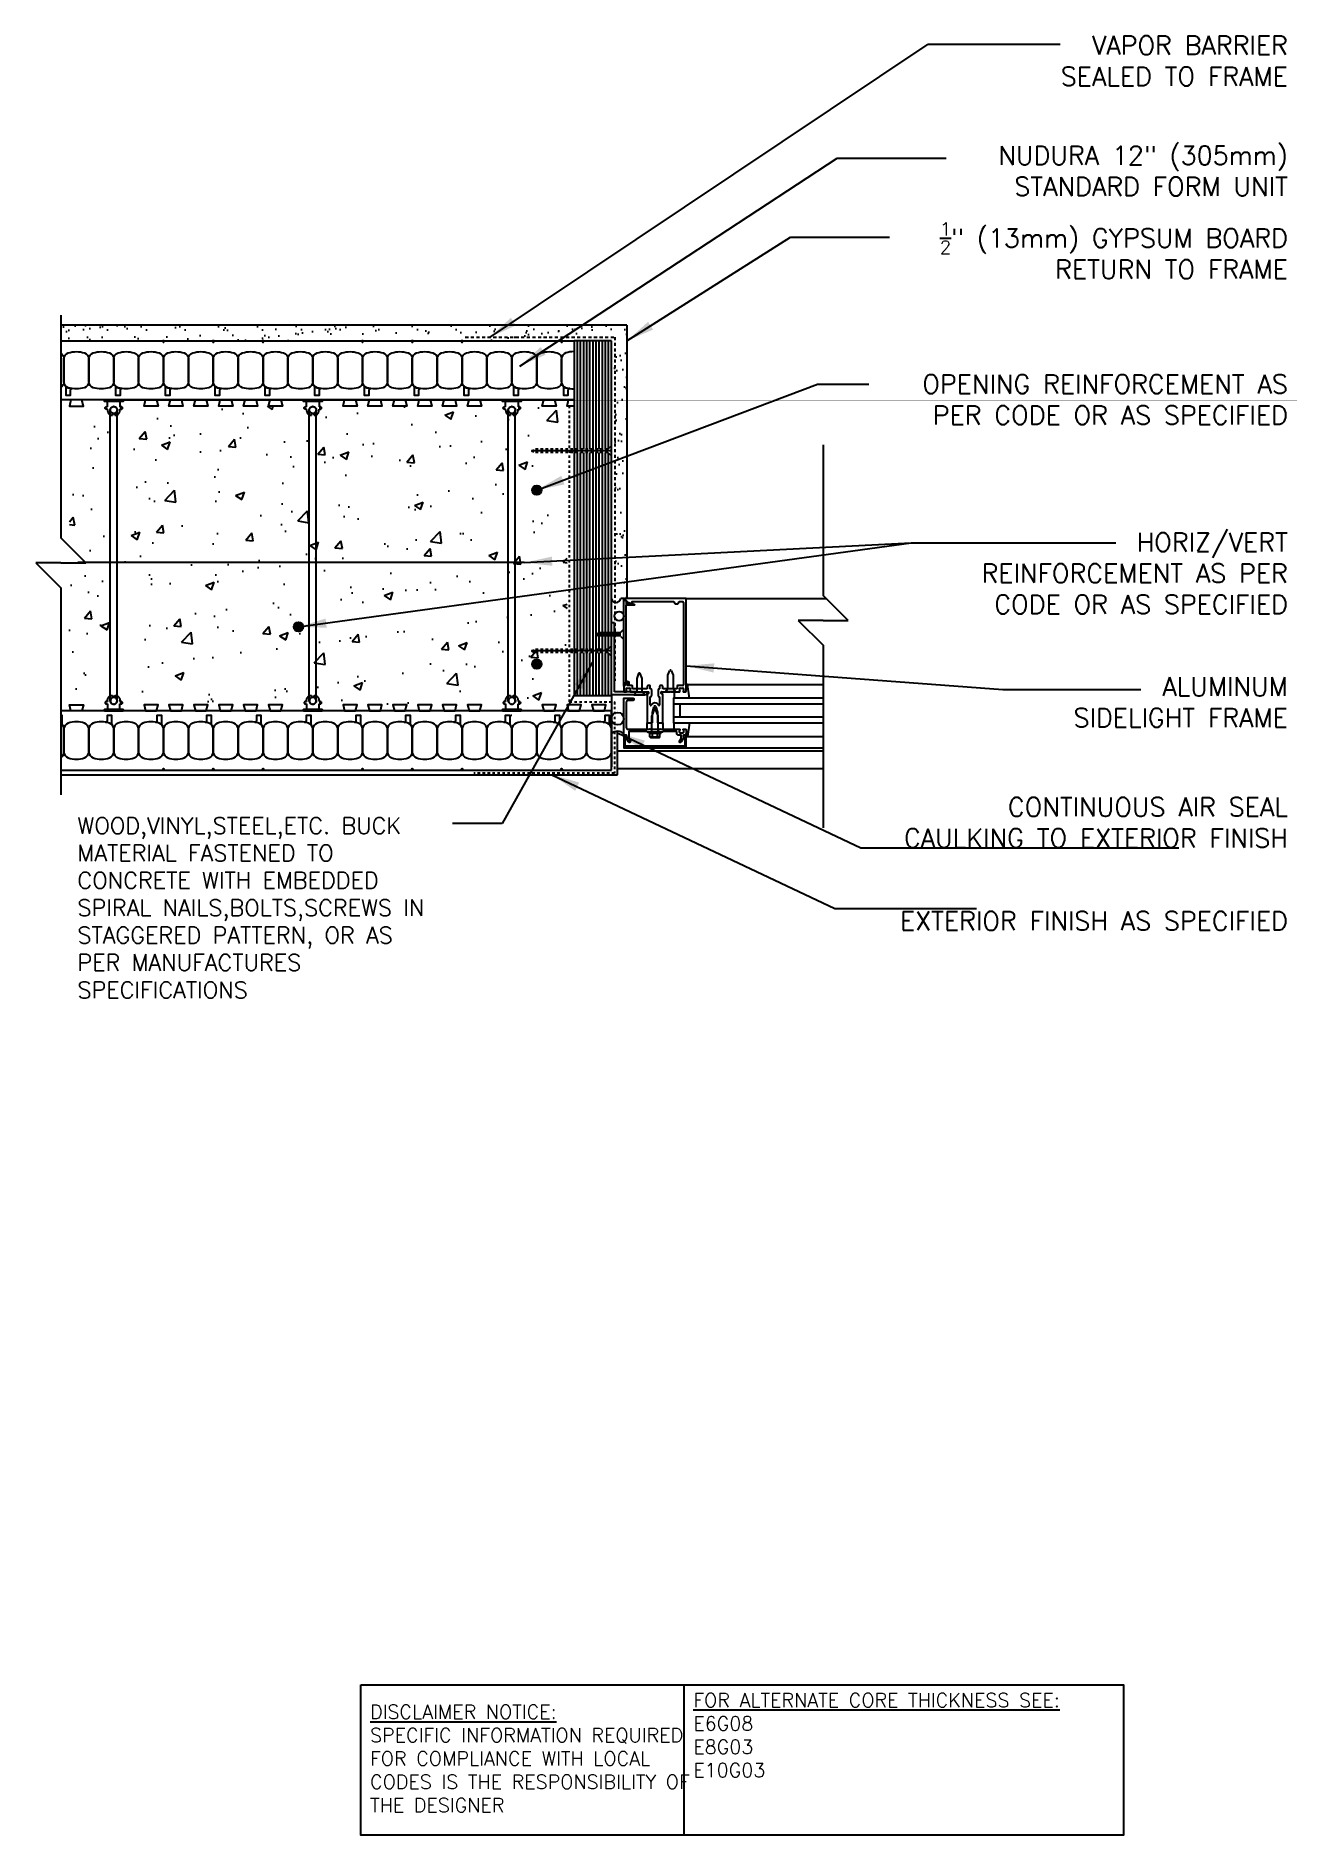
# Model space of a CAD drawing. Header units: inches. Extents: x 82.1 to 132.4, y 133.7 to 206.
import ezdxf

# ---------------------------------------------------------------- set-up
doc = ezdxf.new("R2010")
doc.units = ezdxf.units.IN
doc.header["$LTSCALE"] = 0.5
doc.header["$MEASUREMENT"] = 0
doc.linetypes.add('DASHED2', pattern=[0.375, 0.25, -0.125])
doc.linetypes.add('HIDDEN2', pattern=[0.1875, 0.125, -0.0625])
for name, color, linetype in [('HATCH', 12, 'Continuous'), ('LINE18', 9, 'Continuous'), ('line25', 2, 'Continuous'), ('LINE3', 3, 'Continuous'), ('LINE50', 5, 'Continuous'), ('LINE9', 9, 'Continuous'), ('TEXT', 4, 'Continuous')]:
    doc.layers.add(name, color=color, linetype=linetype)
doc.styles.add('DIM', font='romans.shx', dxfattribs={"width": 0.7})
doc.styles.get("Standard").update_dxf_attribs({"font": 'romans.shx', "height": 0.75})
doc.dimstyles.new('ext_12', dxfattribs={"dimscale": 12, "dimtxt": 0.09375, "dimasz": 0.09375, "dimexe": 0.09375, "dimexo": 0.0625, "dimgap": 0.0625, "dimtad": 1, "dimdec": 1, "dimzin": 3, "dimdsep": 46, "dimlunit": 4, "dimtxsty": 'DIM', "dimcen": 0.09, "dimdle": 0.09375, "dimclrt": 4, "dimadec": 0, "dimazin": 0, "dimtfac": 1, "dimtdec": 1, "dimtmove": 2, "dimatfit": 3, "dimfxl": 0, "dimfrac": 2, "dimtolj": 1, "dimtzin": 0, "dimarcsym": 0})

# ---------------------------------------------------------------- blocks, each defined once
blk = doc.blocks.new('Connector')
blk.add_point((0.271, 0))
at = {"layer": 'LINE9'}
for p, q in [((0, 0.375), (0, -0.375)), ((0.062, -0.375), (0.062, 0.375)), ((0.281, 0.25), (0.062, 0.25))]:
    blk.add_line(p, q, dxfattribs=at)
for points, weights in [([(0.007, 0.375), (0.004, 0.375), (0, 0.375)], [1, 0.972587069138, 0.950305488115]), ([(0.327, 0.343), (0.308, 0.343), (0.281, 0.317), (0.281, 0.297)], [1, 0.85355339, 0.85355339, 1]), ([(0.328, 0.343), (0.327, 0.343), (0.327, 0.343)], [1, 0.70710678, 1]), ([(0.375, 0.297), (0.375, 0.317), (0.348, 0.343), (0.329, 0.343)], [1, 0.85355339, 0.85355339, 1]), ([(0.406, 0.25), (0.546, 0.25), (0.619, 0.131)], [0.958404415409, 0.794674173519, 0.864651571113]), ([(0.619, 0.052), (0.612, 0.049), (0.604, 0.049)], [0.83615024178, 0.892081430621, 1]), ([(0, -0.375), (0.004, -0.375), (0.007, -0.375)], [0.950305488115, 0.972587069138, 1]), ([(0.281, -0.297), (0.281, -0.317), (0.308, -0.343), (0.327, -0.343)], [1, 0.85355339, 0.85355339, 1]), ([(0.327, -0.343), (0.281, -0.343), (0.281, -0.297)], [1, 0.70710678, 1]), ([(0.329, -0.343), (0.348, -0.343), (0.375, -0.317), (0.375, -0.297)], [1, 0.85355339, 0.85355339, 1]), ([(0.375, -0.297), (0.375, -0.343), (0.329, -0.343)], [1, 0.70710678, 1]), ([(0.619, -0.131), (0.546, -0.25), (0.406, -0.25)], [0.864651574428, 0.794674169686, 0.958404415195]), ([(0.604, -0.049), (0.612, -0.049), (0.619, -0.052)], [1, 0.89208144177, 0.836150253337])]:
    blk.add_rational_spline(points, weights, degree=2, dxfattribs=at)
for points, degree in [([(0, 0.375), (0.002, 0.375), (0.005, 0.375), (0.007, 0.375)], 3), ([(0.007, 0.375), (0.021, 0.375), (0.051, 0.375), (0.062, 0.375), (0.062, 0.375)], 3), ([(0.281, 0.25), (0.281, 0.297)], 1), ([(0.327, 0.343), (0.327, 0.343), (0.328, 0.343), (0.328, 0.343)], 3), ([(0.328, 0.343), (0.329, 0.343), (0.329, 0.343), (0.329, 0.343)], 3), ([(0.375, 0.25), (0.375, 0.297)], 1), ([(0.406, 0.25), (0.375, 0.25)], 1), ([(0.406, 0.25), (0.406, 0.25)], 1), ([(0.406, 0.25), (0.406, 0.25)], 1), ([(0.406, 0.25), (0.406, 0.25)], 1), ([(0.406, 0.25), (0.406, 0.25)], 1), ([(0.406, 0.25), (0.406, 0.25)], 1), ([(0.406, 0.25), (0.406, 0.25)], 1), ([(0.406, 0.25), (0.406, 0.25)], 1), ([(0.406, 0.25), (0.406, 0.25)], 1), ([(0.406, 0.25), (0.406, 0.25)], 1), ([(0.406, 0.25), (0.406, 0.25)], 1), ([(0.406, 0.25), (0.406, 0.25)], 1), ([(0.406, 0.25), (0.406, 0.25)], 1), ([(0.406, 0.25), (0.406, 0.25)], 1), ([(0.406, 0.25), (0.406, 0.25)], 1), ([(0.406, 0.25), (0.406, 0.25)], 1), ([(0.406, 0.25), (0.406, 0.25)], 1), ([(0.406, 0.25), (0.406, 0.25)], 1), ([(0.406, 0.25), (0.406, 0.25)], 1), ([(0.406, 0.25), (0.406, 0.25)], 1), ([(0.406, 0.25), (0.406, 0.25)], 1), ([(0.406, 0.25), (0.406, 0.25)], 1), ([(0.406, 0.25), (0.406, 0.25)], 1), ([(0.406, 0.25), (0.406, 0.25)], 1), ([(0.406, 0.25), (0.406, 0.25)], 1), ([(0.604, 0.049), (0.532, 0.049)], 1), ([(0.532, 0.049), (0.532, 0.049)], 1), ([(0.532, 0.049), (0.532, 0.049)], 1), ([(0.532, 0.049), (0.532, 0.049)], 1), ([(0.532, 0.049), (0.532, 0.049)], 1), ([(0.532, 0.049), (0.532, 0.049)], 1), ([(0.532, 0.049), (0.532, 0.049)], 1), ([(0.532, 0.049), (0.532, 0.049)], 1), ([(0.532, 0.049), (0.532, 0.049)], 1), ([(0.532, 0.049), (0.532, 0.049)], 1), ([(0.532, 0.049), (0.532, 0.049)], 1), ([(0.604, 0.049), (0.609, 0.049), (0.614, 0.05), (0.619, 0.052)], 3), ([(0.604, 0.049), (0.604, 0.049)], 1), ([(0.604, 0.049), (0.604, 0.049)], 1), ([(0.604, 0.049), (0.604, 0.049)], 1), ([(0.604, 0.049), (0.604, 0.049)], 1), ([(0.619, 0.131), (0.619, 0.052)], 1), ([(0.619, 0.131), (0.619, 0.131)], 1), ([(0.619, 0.131), (0.619, 0.131)], 1), ([(0.619, 0.131), (0.619, 0.131)], 1), ([(0.619, 0.131), (0.619, 0.131)], 1), ([(0.007, -0.375), (0.005, -0.375), (0.002, -0.375), (0, -0.375)], 3), ([(0.062, -0.375), (0.062, -0.375), (0.051, -0.375), (0.021, -0.375), (0.007, -0.375)], 3), ([(0.062, -0.25), (0.281, -0.25)], 1), ([(0.281, -0.297), (0.281, -0.25)], 1), ([(0.281, -0.25), (0.281, -0.297)], 1), ([(0.328, -0.343), (0.328, -0.343), (0.327, -0.343), (0.327, -0.343)], 3), ([(0.329, -0.343), (0.329, -0.343), (0.329, -0.343), (0.328, -0.343)], 3), ([(0.375, -0.25), (0.375, -0.297)], 1), ([(0.375, -0.297), (0.375, -0.25)], 1), ([(0.406, -0.25), (0.375, -0.25)], 1), ([(0.406, -0.25), (0.406, -0.25)], 1), ([(0.406, -0.25), (0.406, -0.25)], 1), ([(0.406, -0.25), (0.406, -0.25)], 1), ([(0.406, -0.25), (0.406, -0.25)], 1), ([(0.406, -0.25), (0.406, -0.25)], 1), ([(0.406, -0.25), (0.406, -0.25)], 1), ([(0.406, -0.25), (0.406, -0.25)], 1), ([(0.406, -0.25), (0.406, -0.25)], 1), ([(0.406, -0.25), (0.406, -0.25)], 1), ([(0.406, -0.25), (0.406, -0.25)], 1), ([(0.406, -0.25), (0.406, -0.25)], 1), ([(0.532, -0.049), (0.604, -0.049)], 1), ([(0.604, -0.049), (0.58, -0.049), (0.556, -0.049), (0.532, -0.049)], 3), ([(0.532, -0.049), (0.532, -0.049)], 1), ([(0.532, -0.049), (0.532, -0.049)], 1), ([(0.532, -0.049), (0.532, -0.049)], 1), ([(0.532, -0.049), (0.532, -0.049)], 1), ([(0.619, -0.052), (0.614, -0.05), (0.609, -0.049), (0.604, -0.049)], 3), ([(0.604, -0.049), (0.604, -0.049)], 1), ([(0.604, -0.049), (0.604, -0.049)], 1), ([(0.604, -0.049), (0.604, -0.049)], 1), ([(0.604, -0.049), (0.604, -0.049)], 1), ([(0.604, -0.049), (0.604, -0.049)], 1), ([(0.604, -0.049), (0.604, -0.049)], 1), ([(0.604, -0.049), (0.604, -0.049)], 1), ([(0.604, -0.049), (0.604, -0.049)], 1), ([(0.619, -0.052), (0.619, -0.131)], 1), ([(0.619, -0.131), (0.619, -0.131)], 1), ([(0.619, -0.131), (0.619, -0.131)], 1), ([(0.619, -0.131), (0.619, -0.131)], 1), ([(0.619, -0.131), (0.619, -0.131)], 1)]:
    blk.add_open_spline(points, degree=degree, dxfattribs=at)
for points, weights, knots in [([(0.062, 0.375), (0.062, 0.375), (0.046, 0.375), (0.03, 0.375), (0.007, 0.375)], [0.868718858569, 0.861102746415, 1, 0.861102734288, 0.868718859898], [0, 0, 0, 0.5, 0.5, 1, 1, 1]), ([(0.532, 0.049), (0.472, 0.203), (0.333, 0.113), (0.157, 0), (0.333, -0.113), (0.472, -0.203), (0.532, -0.049)], [0.899508922286, 0.599718215298, 1, 0.54226024, 1, 0.599718224335, 0.899508908749], [0, 0, 0, 0.318112, 0.318112, 0.681888, 0.681888, 1, 1, 1]), ([(0.007, -0.375), (0.03, -0.375), (0.046, -0.375), (0.062, -0.375), (0.062, -0.375)], [0.868718859319, 0.861102739573, 1, 0.861102742958, 0.868718858948], [0, 0, 0, 0.5, 0.5, 1, 1, 1])]:
    blk.add_rational_spline(points, weights, degree=2, knots=knots, dxfattribs=at)

msp = doc.modelspace()

# ---------------------------------------------------------------- hatches: boundary and pattern name
at = {"layer": 'HATCH'}
h = msp.add_hatch(dxfattribs=at)
h.set_pattern_fill('AR-SAND', color=256, scale=0.5, style=0)
h.set_pattern_definition([(37.5, (-2893.4522, -366.1022), (-0.03149668, 0.96341188), [0, -0.76, 0, -0.85, 0, -0.8125]), (7.5, (-2893.4522, -366.1022), (0.88488835, 1.41107303), [0, -0.41, 0, -0.685, 0, -0.2625]), (327.5, (-2894.0672, -366.1022), (1.55707093, 0.00282953), [0, -0.25, 0, -0.9, 0, -1.175]), (317.5, (-2894.0672, -366.1022), (1.5030633, 0.4388378), [0, -0.125, 0, -0.59, 0, -0.675])])
h.paths.add_polyline_path([(83.115, 194.354), (83.115, 193.729), (103.74, 193.729), (105.24, 193.729), (105.24, 189.353, 0.777457), (105.614, 189.372), (105.739, 189.372), (105.771, 189.372), (105.865, 189.372), (105.865, 194.354)])
h = msp.add_hatch(dxfattribs=at)
h.set_pattern_fill('AR-SAND', color=256, scale=0.5, style=0)
h.paths.add_polyline_path([(105.865, 192.935), (105.385, 192.873), (105.385, 189.98), (105.865, 189.98)])
h = msp.add_hatch(dxfattribs=at)
h.set_pattern_fill('AR-CONC', color=256, scale=0.5, style=0)
h.set_pattern_definition([(50, (-66.9252, 25.5825), (3.5863, -0.31376), [0.375, -4.125]), (355, (-66.925, 25.5825), (-0.693757, 3.76096), [0.3, -3.3]), (100.4514, (-66.6263, 25.5563), (2.892547, 3.4472), [0.3187, -3.50571]), (46.1842, (-66.925, 26.5825), (5.336205, -0.827595), [0.5625, -6.1875]), (96.6356, (-66.4805, 26.5135), (4.67331, 4.87059), [0.47805, -5.25856]), (351.1842, (-66.925, 26.5825), (4.67331, 4.87059), [0.45, -4.95]), (21, (-66.4252, 26.3325), (2.984535, -2.013094), [0.375, -4.125]), (326, (-66.425, 26.3325), (1.216577, 3.62575), [0.3, -3.3]), (71.4514, (-66.1765, 26.1647), (4.201113, 1.61265), [0.3187, -3.50571]), (37.5, (-66.9252, 25.5825), (0.060799, 1.664469), [0, -3.26, 0, -3.35, 0, -3.3125]), (7.5, (-66.9252, 25.5825), (1.315348, 1.972059), [0, -1.91, 0, -3.185, 0, -1.2625]), (327.5, (-68.0402, 25.5825), (2.669112, -0.112774), [0, -1.25, 0, -3.9, 0, -5.175]), (317.5, (-68.5402, 25.5825), (2.91593, 0.500525), [0, -1.625, 0, -2.59, 0, -3.675])])
h.paths.add_polyline_path([(103.459, 191.104), (83.459, 191.104), (83.459, 179.104), (103.459, 179.104)])
h = msp.add_hatch(dxfattribs=at)
h.set_pattern_fill('AR-SAND', color=256, scale=0.5, style=0)
h.set_pattern_definition([(37.5, (-3.5605, 12.201), (-0.0314967, 0.963412), [0, -0.76, 0, -0.85, 0, -0.8125]), (7.5, (-3.5605, 12.201), (0.884888, 1.411073), [0, -0.41, 0, -0.685, 0, -0.2625]), (327.5, (-4.1755, 12.201), (1.557071, 0.0028295), [0, -0.25, 0, -0.9, 0, -1.175]), (317.5, (-4.1755, 12.201), (1.503063, 0.438838), [0, -0.125, 0, -0.59, 0, -0.675])])
h.paths.add_polyline_path([(105.865, 190.406), (105.385, 190.406), (105.385, 185.221, 0.416394), (105.614, 185.372), (105.739, 185.372), (105.74, 185.372), (105.74, 185.353, -0.668179), (105.748, 185.357), (105.84, 185.265), (105.84, 185.165), (106.052, 185.165), (105.898, 185.221), (105.764, 185.355, -0.668179), (105.771, 185.372), (105.865, 185.372)])
h = msp.add_hatch(dxfattribs=at)
h.set_pattern_fill('AR-SAND', color=256, scale=0.5, style=0)
h.set_pattern_definition([(37.5, (-8.5386, 6.5356), (-0.0314967, 0.963412), [0, -0.76, 0, -0.85, 0, -0.8125]), (7.5, (-8.5386, 6.5356), (0.884888, 1.411073), [0, -0.41, 0, -0.685, 0, -0.2625]), (327.5, (-9.1536, 6.5356), (1.557071, 0.0028295), [0, -0.25, 0, -0.9, 0, -1.175]), (317.5, (-9.1536, 6.5356), (1.503063, 0.438838), [0, -0.125, 0, -0.59, 0, -0.675])])
h.paths.add_polyline_path([(105.865, 186.296), (105.385, 186.238), (105.385, 183.221, 0.416394), (105.614, 183.372), (105.739, 183.372), (105.74, 183.372), (105.74, 183.353, -0.668179), (105.748, 183.357), (105.84, 183.265), (105.84, 183.165), (106.052, 183.165), (105.898, 183.221), (105.764, 183.355, -0.668179), (105.771, 183.372), (105.865, 183.372)])
at = {"layer": 'LINE3'}
for points in [[(102.427, 187.729, 1), (102.052, 187.729, 1)], [(92.85, 182.229, 1), (92.475, 182.229, 1)], [(102.427, 180.729, 1), (102.052, 180.729, 1)]]:
    msp.add_hatch(color=256, dxfattribs=at).paths.add_polyline_path(points)

# ---------------------------------------------------------------- linework, layer by layer
at = {"layer": 'HATCH'}
for p, q in [((103.865, 193.729), (103.865, 189.367)), ((103.99, 193.729), (103.99, 189.367)), ((104.115, 193.729), (104.115, 189.367)), ((104.115, 193.729), (104.115, 189.367)), ((104.24, 193.729), (104.24, 189.367)), ((104.365, 193.729), (104.365, 189.367)), ((104.615, 193.729), (104.615, 189.367)), ((104.74, 193.729), (104.74, 189.367)), ((104.865, 193.729), (104.865, 189.367)), ((104.865, 193.729), (104.865, 189.367)), ((104.99, 193.729), (104.99, 189.367)), ((105.115, 193.729), (105.115, 189.386)), ((105.24, 189.305), (102.033, 189.305)), ((103.865, 189.242), (103.865, 181.327)), ((103.99, 189.242), (103.99, 181.327)), ((104.115, 189.242), (104.115, 181.327)), ((104.115, 189.242), (104.115, 181.327)), ((104.24, 189.242), (104.24, 181.327)), ((104.365, 189.242), (104.365, 181.327)), ((104.615, 189.242), (104.615, 181.327)), ((104.74, 189.242), (104.74, 181.994)), ((104.865, 189.242), (104.865, 181.994)), ((104.865, 189.242), (104.865, 181.994)), ((104.99, 189.242), (104.99, 181.994)), ((105.115, 189.224), (105.115, 181.994)), ((108.24, 183.372), (113.876, 183.372)), ((105.614, 181.932), (104.614, 181.932)), ((104.74, 181.869), (104.74, 181.327)), ((104.865, 181.869), (104.865, 181.327)), ((104.865, 181.869), (104.865, 181.327)), ((104.99, 181.869), (104.99, 181.327)), ((105.115, 181.869), (105.115, 181.346)), ((105.24, 181.264), (102.033, 181.264)), ((103.865, 181.202), (103.865, 179.479)), ((103.99, 181.202), (103.99, 179.479)), ((104.115, 181.202), (104.115, 179.479)), ((104.115, 181.202), (104.115, 179.479)), ((104.24, 181.202), (104.24, 179.479)), ((104.365, 181.202), (104.365, 179.479)), ((104.615, 181.202), (104.615, 179.479)), ((104.74, 181.202), (104.74, 179.479)), ((104.865, 181.202), (104.865, 179.479)), ((104.865, 181.202), (104.865, 179.479)), ((104.99, 181.202), (104.99, 179.479)), ((105.115, 181.183), (105.115, 179.479)), ((108.3, 179.912), (108.24, 179.912)), ((108.283, 179.912), (113.754, 179.912)), ((108.377, 179.372), (108.3, 179.912)), ((113.754, 179.122), (107.74, 179.122)), ((107.74, 178.622), (113.754, 178.622)), ((107.99, 179.122), (107.99, 178.622)), ((108.24, 177.832), (108.24, 177.948)), ((108.3, 177.832), (108.24, 177.832)), ((108.283, 177.832), (113.754, 177.832)), ((108.377, 178.372), (108.3, 177.832)), ((105.49, 177.246), (113.754, 177.246)), ((108.24, 177.372), (113.754, 177.372)), ((105.49, 176.541), (113.754, 176.541))]:
    msp.add_line(p, q, dxfattribs=at)
at = {"layer": 'HATCH', "color": 4, "linetype": 'DASHED2', "ltscale": 0.5}
for p, q in [((103.557, 179.219), (103.557, 191.104)), ((103.557, 179.219), (105.363, 179.219)), ((105.363, 179.219), (105.363, 176.354)), ((105.363, 176.354), (99.718, 176.354))]:
    msp.add_line(p, q, dxfattribs=at)
at = {"layer": 'HATCH', "color": 6, "linetype": 'DASHED2'}
msp.add_lwpolyline([(99.367, 193.873), (105.385, 193.873), (105.385, 180.063)], dxfattribs=at)
at = {"layer": 'HATCH'}
for centre, radius in [((105.553, 182.666), 0.187), ((105.49, 178.541), 0.25)]:
    msp.add_circle(centre, radius, dxfattribs=at)
for centre, radius, start, end in [((105.425, 183.41), 0.193, 197.1776, 348.6317), ((105.49, 177.729), 0.312, 36.8699, 143.1301)]:
    msp.add_arc(centre, radius, start, end, dxfattribs=at)
at = {"layer": 'LINE18'}
for p, q in [((105.096, 189.367), (105.24, 189.511)), ((105.096, 189.242), (105.24, 189.099)), ((105.096, 181.327), (105.24, 181.471)), ((105.096, 181.202), (105.24, 181.058))]:
    msp.add_line(p, q, dxfattribs=at)
at = {"layer": 'LINE18', "linetype": 'HIDDEN2'}
for p, q in [((102.033, 189.305), (102.153, 189.367)), ((102.033, 189.305), (102.153, 189.242)), ((105.096, 189.367), (102.153, 189.367)), ((105.096, 189.242), (102.153, 189.242)), ((102.033, 181.264), (102.153, 181.327)), ((102.033, 181.264), (102.153, 181.202)), ((105.096, 181.327), (102.153, 181.327)), ((105.096, 181.202), (102.153, 181.202))]:
    msp.add_line(p, q, dxfattribs=at)
at = {"layer": 'line25'}
for p, q in [((105.24, 193.729), (103.74, 193.729)), ((103.74, 193.729), (103.74, 179.479)), ((104.49, 193.729), (104.49, 179.479)), ((105.24, 179.479), (105.24, 193.729)), ((103.74, 191.354), (83.115, 191.354)), ((103.74, 179.479), (105.24, 179.479)), ((105.24, 179.479), (105.24, 176.604)), ((105.24, 178.854), (83.115, 178.854)), ((101.219, 178.685), (101.24, 178.685))]:
    msp.add_line(p, q, dxfattribs=at)
for points in [[(83.521, 191.354), (83.459, 191.104), (84.021, 191.104), (83.959, 191.354)], [(86.959, 191.354), (87.021, 191.104), (86.459, 191.104), (86.521, 191.354)], [(87.959, 191.354), (88.021, 191.104), (87.459, 191.104), (87.521, 191.354)], [(88.959, 191.354), (89.021, 191.104), (88.459, 191.104), (88.521, 191.354)], [(89.959, 191.354), (90.021, 191.104), (89.459, 191.104), (89.521, 191.354)], [(90.959, 191.354), (91.021, 191.104), (90.459, 191.104), (90.521, 191.354)], [(91.959, 191.354), (92.021, 191.104), (91.459, 191.104), (91.521, 191.354)], [(94.959, 191.354), (95.021, 191.104), (94.459, 191.104), (94.521, 191.354)], [(95.959, 191.354), (96.021, 191.104), (95.459, 191.104), (95.521, 191.354)], [(96.959, 191.354), (97.021, 191.104), (96.459, 191.104), (96.521, 191.354)], [(97.959, 191.354), (98.021, 191.104), (97.459, 191.104), (97.521, 191.354)], [(98.959, 191.354), (99.021, 191.104), (98.459, 191.104), (98.521, 191.354)], [(99.959, 191.354), (100.021, 191.104), (99.459, 191.104), (99.521, 191.354)], [(102.959, 191.354), (103.021, 191.104), (102.459, 191.104), (102.521, 191.354)], [(83.521, 178.854), (83.459, 179.104), (84.021, 179.104), (83.959, 178.854)], [(86.959, 178.854), (87.021, 179.104), (86.459, 179.104), (86.521, 178.854)], [(87.959, 178.854), (88.021, 179.104), (87.459, 179.104), (87.521, 178.854)], [(88.959, 178.854), (89.021, 179.104), (88.459, 179.104), (88.521, 178.854)], [(89.959, 178.854), (90.021, 179.104), (89.459, 179.104), (89.521, 178.854)], [(90.959, 178.854), (91.021, 179.104), (90.459, 179.104), (90.521, 178.854)], [(91.959, 178.854), (92.021, 179.104), (91.459, 179.104), (91.521, 178.854)], [(94.959, 178.854), (95.021, 179.104), (94.459, 179.104), (94.521, 178.854)], [(95.959, 178.854), (96.021, 179.104), (95.459, 179.104), (95.521, 178.854)], [(96.959, 178.854), (97.021, 179.104), (96.459, 179.104), (96.521, 178.854)], [(97.959, 178.854), (98.021, 179.104), (97.459, 179.104), (97.521, 178.854)], [(98.959, 178.854), (99.021, 179.104), (98.459, 179.104), (98.521, 178.854)], [(99.959, 178.854), (100.021, 179.104), (99.459, 179.104), (99.521, 178.854)], [(102.959, 178.854), (103.021, 179.104), (102.459, 179.104), (102.521, 178.854)], [(103.959, 178.854), (104.021, 179.104), (103.459, 179.104), (103.521, 178.854)], [(104.959, 178.854), (105.021, 179.104), (104.459, 179.104), (104.521, 178.854)]]:
    msp.add_lwpolyline(points, close=True, dxfattribs=at)
msp.add_lwpolyline([(103.74, 191.104), (103.459, 191.104), (103.521, 191.354), (103.74, 191.354)], dxfattribs=at)
at = {"layer": 'LINE3'}
msp.add_line((101.74, 184.812), (83.797, 184.812), dxfattribs=at)
for centre in [(102.24, 187.729), (92.663, 182.229), (102.24, 180.729)]:
    msp.add_circle(centre, 0.188, dxfattribs=at)
at = {"layer": 'LINE50'}
for p, q in [((83.115, 193.729), (103.74, 193.729)), ((105.24, 176.479), (105.24, 178.854)), ((83.115, 176.479), (105.24, 176.479))]:
    msp.add_line(p, q, dxfattribs=at)
at = {"layer": 'LINE9'}
for p, q in [((83.115, 194.761), (83.115, 185.804)), ((105.865, 194.354), (83.115, 194.354)), ((105.865, 194.354), (105.865, 183.372)), ((103.24, 192.081), (103.24, 193.002)), ((85.099, 182.726), (85.099, 190.948)), ((85.38, 182.604), (85.38, 190.948)), ((93.099, 179.26), (93.099, 190.948)), ((93.38, 179.26), (93.38, 190.948)), ((101.099, 179.26), (101.099, 190.948)), ((101.38, 179.26), (101.38, 190.948)), ((113.754, 189.54), (113.754, 183.494)), ((84.115, 184.804), (83.115, 185.804)), ((82.115, 184.804), (83.115, 183.804)), ((83.115, 184.804), (82.115, 184.804)), ((83.115, 184.804), (84.115, 184.804)), ((83.115, 183.804), (83.115, 175.484)), ((105.24, 179.497), (105.24, 183.372)), ((105.739, 183.372), (105.614, 183.372)), ((105.74, 179.852), (105.74, 183.372)), ((105.74, 183.372), (105.759, 183.372)), ((105.74, 183.372), (105.759, 183.372)), ((105.764, 183.355), (105.898, 183.221)), ((108.24, 183.372), (105.771, 183.372)), ((105.898, 183.221), (106.052, 183.165)), ((106.052, 183.165), (106.052, 183.217)), ((106.082, 183.247), (107.735, 183.247)), ((107.795, 183.187), (107.795, 183.152)), ((107.795, 183.152), (107.92, 183.152)), ((107.92, 183.152), (107.92, 183.187)), ((107.98, 183.247), (108.11, 183.247)), ((108.14, 183.217), (108.14, 179.902)), ((108.24, 179.642), (108.24, 183.372)), ((114.754, 182.494), (113.754, 183.494)), ((85.099, 179.26), (85.099, 182.726)), ((85.38, 179.26), (85.38, 182.812)), ((105.365, 182.394), (105.24, 182.394)), ((105.365, 179.622), (105.365, 182.394)), ((113.754, 182.494), (112.754, 182.494)), ((112.754, 182.494), (113.754, 181.494)), ((113.754, 182.494), (114.754, 182.494)), ((104.614, 181.932), (104.734, 181.994)), ((104.614, 181.932), (104.734, 181.869)), ((105.614, 181.994), (104.734, 181.994)), ((105.614, 181.869), (104.734, 181.869)), ((105.614, 182.013), (105.739, 182.138)), ((105.614, 181.851), (105.739, 181.726)), ((113.754, 181.494), (113.754, 174.159)), ((107.507, 180.285), (107.587, 180.479)), ((107.507, 179.754), (107.507, 180.285)), ((107.643, 180.479), (107.723, 180.285)), ((107.723, 180.285), (107.723, 179.754)), ((106.677, 179.497), (105.24, 179.497)), ((106.302, 179.622), (105.365, 179.622)), ((105.74, 179.852), (105.74, 179.642)), ((105.81, 179.872), (105.76, 179.872)), ((105.76, 179.622), (105.842, 179.622)), ((105.81, 179.953), (105.81, 179.872)), ((105.826, 179.712), (105.826, 179.722)), ((105.87, 179.872), (105.87, 179.953)), ((106.075, 179.872), (105.87, 179.872)), ((105.876, 179.772), (105.964, 179.772)), ((105.998, 179.622), (106.38, 179.622)), ((106.014, 179.722), (106.014, 179.712)), ((106.095, 179.747), (106.095, 179.852)), ((106.677, 179.747), (106.095, 179.747)), ((106.38, 179.622), (106.727, 179.622)), ((106.677, 179.842), (106.677, 179.747)), ((106.677, 179.497), (106.677, 179.622)), ((106.677, 179.536), (106.677, 178.372)), ((106.727, 179.546), (106.687, 179.546)), ((106.772, 179.872), (106.707, 179.872)), ((106.737, 179.612), (106.737, 179.556)), ((106.802, 179.747), (106.802, 179.842)), ((106.802, 179.094), (106.802, 179.421)), ((106.862, 179.481), (106.862, 179.687)), ((107.118, 179.687), (107.118, 179.481)), ((107.178, 179.842), (107.178, 179.747)), ((107.178, 179.421), (107.178, 179.094)), ((107.273, 179.872), (107.208, 179.872)), ((107.243, 179.556), (107.243, 179.612)), ((107.253, 179.622), (107.6, 179.622)), ((107.293, 179.546), (107.253, 179.546)), ((107.303, 179.747), (107.303, 179.842)), ((107.885, 179.747), (107.303, 179.747)), ((107.303, 178.372), (107.303, 179.536)), ((107.396, 179.622), (107.507, 179.754)), ((107.834, 179.622), (107.396, 179.622)), ((107.6, 179.622), (107.615, 179.637)), ((107.615, 179.637), (107.63, 179.622)), ((107.63, 179.622), (107.982, 179.622)), ((107.723, 179.754), (107.834, 179.622)), ((107.76, 179.622), (107.76, 179.372)), ((107.885, 179.852), (107.885, 179.747)), ((108.11, 179.872), (107.905, 179.872)), ((107.966, 179.712), (107.966, 179.722)), ((108.016, 179.772), (108.104, 179.772)), ((108.138, 179.622), (108.22, 179.622)), ((108.154, 179.722), (108.154, 179.712)), ((108.24, 179.912), (108.24, 179.796)), ((106.99, 178.997), (106.864, 178.662)), ((106.864, 177.997), (106.864, 178.662)), ((106.89, 178.802), (106.948, 179.02)), ((106.89, 178.372), (106.89, 178.802)), ((107.115, 178.662), (106.99, 178.997)), ((107.031, 179.02), (107.09, 178.802)), ((107.09, 178.802), (107.09, 178.372)), ((107.115, 177.997), (107.115, 178.662)), ((105.49, 176.291), (105.49, 178.041)), ((106.677, 178.372), (106.717, 178.372)), ((106.677, 178.372), (106.739, 178.372)), ((106.677, 178.122), (106.677, 178.372)), ((106.677, 178.122), (106.739, 178.122)), ((106.717, 178.372), (106.732, 178.357)), ((106.732, 178.357), (106.747, 178.372)), ((106.74, 177.997), (107.24, 177.997)), ((106.74, 177.957), (106.74, 177.997)), ((106.74, 177.957), (107.24, 177.957)), ((106.747, 178.372), (106.82, 178.372)), ((106.787, 177.817), (106.787, 177.957)), ((106.82, 178.372), (106.835, 178.357)), ((106.835, 178.357), (106.85, 178.372)), ((106.85, 178.372), (106.89, 178.372)), ((106.857, 178.122), (106.857, 177.997)), ((106.888, 177.817), (106.888, 177.957)), ((107.09, 178.372), (107.13, 178.372)), ((107.091, 177.817), (107.091, 177.957)), ((107.123, 178.122), (107.123, 177.997)), ((107.13, 178.372), (107.145, 178.357)), ((107.145, 178.357), (107.16, 178.372)), ((107.16, 178.372), (107.233, 178.372)), ((107.193, 177.817), (107.193, 177.957)), ((107.233, 178.372), (107.248, 178.357)), ((107.24, 178.372), (107.303, 178.372)), ((107.24, 178.122), (107.303, 178.122)), ((107.24, 177.957), (107.24, 177.997)), ((107.248, 178.357), (107.263, 178.372)), ((107.263, 178.372), (107.303, 178.372)), ((107.303, 178.372), (107.303, 178.122)), ((107.76, 178.122), (107.76, 178.372)), ((106.803, 177.814), (107.176, 177.814)), ((106.803, 177.795), (106.803, 177.814)), ((106.838, 177.783), (107.142, 177.783)), ((107.176, 177.795), (107.176, 177.814)), ((83.115, 176.291), (105.49, 176.291))]:
    msp.add_line(p, q, dxfattribs=at)
for points in [[(87.209, 193.729), (87.24, 193.664), (87.271, 193.729)], [(89.209, 193.729), (89.24, 193.664), (89.271, 193.729)], [(91.209, 193.729), (91.24, 193.664), (91.271, 193.729)], [(95.209, 193.729), (95.24, 193.664), (95.271, 193.729)], [(97.209, 193.729), (97.24, 193.664), (97.271, 193.729)], [(99.209, 193.729), (99.24, 193.664), (99.271, 193.729)], [(103.209, 193.729), (103.24, 193.664), (103.271, 193.729)], [(87.209, 176.479), (87.24, 176.543), (87.271, 176.479)], [(89.209, 176.479), (89.24, 176.543), (89.271, 176.479)], [(91.209, 176.479), (91.24, 176.543), (91.271, 176.479)], [(95.209, 176.479), (95.24, 176.543), (95.271, 176.479)], [(97.209, 176.479), (97.24, 176.543), (97.271, 176.479)], [(99.209, 176.479), (99.24, 176.543), (99.271, 176.479)], [(103.209, 176.479), (103.24, 176.543), (103.271, 176.479)]]:
    msp.add_lwpolyline(points, close=True, dxfattribs=at)
for points in [[(83.115, 193.218, -0.267949), (83.24, 193.002), (83.24, 192.081, -0.267949), (83.115, 191.864)], [(83.115, 178.685), (83.157, 178.685), (83.157, 178.339, 0.189002), (83.173, 178.297, 0.075141), (83.115, 178.343, 0.075141)], [(83.115, 176.989, 0.267949), (83.24, 177.206), (83.24, 178.127, 0.267949), (83.115, 178.343)]]:
    msp.add_lwpolyline(points, format="xyb", dxfattribs=at)
for points in [[(84.067, 191.843, -0.157671), (83.413, 191.843, -0.325305), (83.24, 192.081), (83.24, 193.002, -0.325305), (83.413, 193.24, -0.157671), (84.067, 193.24, -0.325305), (84.24, 193.002), (84.24, 192.081, -0.325305)], [(85.067, 191.843, -0.157671), (84.413, 191.843, -0.325305), (84.24, 192.081), (84.24, 193.002, -0.325305), (84.413, 193.24, -0.157671), (85.067, 193.24, -0.325305), (85.24, 193.002), (85.24, 192.081, -0.325305)], [(86.067, 191.843, -0.157671), (85.413, 191.843, -0.325305), (85.24, 192.081), (85.24, 193.002, -0.325305), (85.413, 193.24, -0.157671), (86.067, 193.24, -0.325305), (86.24, 193.002), (86.24, 192.081, -0.325305)], [(87.067, 191.843, -0.157671), (86.413, 191.843, -0.325305), (86.24, 192.081), (86.24, 193.002, -0.325305), (86.413, 193.24, -0.157671), (87.067, 193.24, -0.325305), (87.24, 193.002), (87.24, 192.081, -0.325305)], [(88.067, 191.843, -0.157671), (87.413, 191.843, -0.325305), (87.24, 192.081), (87.24, 193.002, -0.325305), (87.413, 193.24, -0.157671), (88.067, 193.24, -0.325305), (88.24, 193.002), (88.24, 192.081, -0.325305)], [(89.067, 191.843, -0.157671), (88.413, 191.843, -0.325305), (88.24, 192.081), (88.24, 193.002, -0.325305), (88.413, 193.24, -0.157671), (89.067, 193.24, -0.325305), (89.24, 193.002), (89.24, 192.081, -0.325305)], [(90.067, 191.843, -0.157671), (89.413, 191.843, -0.325305), (89.24, 192.081), (89.24, 193.002, -0.325305), (89.413, 193.24, -0.157671), (90.067, 193.24, -0.325305), (90.24, 193.002), (90.24, 192.081, -0.325305)], [(91.067, 191.843, -0.157671), (90.413, 191.843, -0.325305), (90.24, 192.081), (90.24, 193.002, -0.325305), (90.413, 193.24, -0.157671), (91.067, 193.24, -0.325305), (91.24, 193.002), (91.24, 192.081, -0.325305)], [(92.067, 191.843, -0.157671), (91.413, 191.843, -0.325305), (91.24, 192.081), (91.24, 193.002, -0.325305), (91.413, 193.24, -0.157671), (92.067, 193.24, -0.325305), (92.24, 193.002), (92.24, 192.081, -0.325305)], [(93.067, 191.843, -0.157671), (92.413, 191.843, -0.325305), (92.24, 192.081), (92.24, 193.002, -0.325305), (92.413, 193.24, -0.157671), (93.067, 193.24, -0.325305), (93.24, 193.002), (93.24, 192.081, -0.325305)], [(94.067, 191.843, -0.157671), (93.413, 191.843, -0.325305), (93.24, 192.081), (93.24, 193.002, -0.325305), (93.413, 193.24, -0.157671), (94.067, 193.24, -0.325305), (94.24, 193.002), (94.24, 192.081, -0.325305)], [(95.067, 191.843, -0.157671), (94.413, 191.843, -0.325305), (94.24, 192.081), (94.24, 193.002, -0.325305), (94.413, 193.24, -0.157671), (95.067, 193.24, -0.325305), (95.24, 193.002), (95.24, 192.081, -0.325305)], [(96.067, 191.843, -0.157671), (95.413, 191.843, -0.325305), (95.24, 192.081), (95.24, 193.002, -0.325305), (95.413, 193.24, -0.157671), (96.067, 193.24, -0.325305), (96.24, 193.002), (96.24, 192.081, -0.325305)], [(97.067, 191.843, -0.157671), (96.413, 191.843, -0.325305), (96.24, 192.081), (96.24, 193.002, -0.325305), (96.413, 193.24, -0.157671), (97.067, 193.24, -0.325305), (97.24, 193.002), (97.24, 192.081, -0.325305)], [(98.067, 191.843, -0.157671), (97.413, 191.843, -0.325305), (97.24, 192.081), (97.24, 193.002, -0.325305), (97.413, 193.24, -0.157671), (98.067, 193.24, -0.325305), (98.24, 193.002), (98.24, 192.081, -0.325305)], [(99.067, 191.843, -0.157671), (98.413, 191.843, -0.325305), (98.24, 192.081), (98.24, 193.002, -0.325305), (98.413, 193.24, -0.157671), (99.067, 193.24, -0.325305), (99.24, 193.002), (99.24, 192.081, -0.325305)], [(100.067, 191.843, -0.157671), (99.413, 191.843, -0.325305), (99.24, 192.081), (99.24, 193.002, -0.325305), (99.413, 193.24, -0.157671), (100.067, 193.24, -0.325305), (100.24, 193.002), (100.24, 192.081, -0.325305)], [(101.067, 191.843, -0.157671), (100.413, 191.843, -0.325305), (100.24, 192.081), (100.24, 193.002, -0.325305), (100.413, 193.24, -0.157671), (101.067, 193.24, -0.325305), (101.24, 193.002), (101.24, 192.081, -0.325305)], [(102.067, 191.843, -0.157671), (101.413, 191.843, -0.325305), (101.24, 192.081), (101.24, 193.002, -0.325305), (101.413, 193.24, -0.157671), (102.067, 193.24, -0.325305), (102.24, 193.002), (102.24, 192.081, -0.325305)], [(103.067, 191.843, -0.157671), (102.413, 191.843, -0.325305), (102.24, 192.081), (102.24, 193.002, -0.325305), (102.413, 193.24, -0.157671), (103.067, 193.24, -0.325305), (103.24, 193.002), (103.24, 192.081, -0.325305)], [(83.413, 191.843, 0.037267), (83.567, 191.806, 0.463036), (83.494, 191.744), (83.494, 191.522), (83.323, 191.522), (83.323, 191.868, 0.189002), (83.306, 191.911, 0.128407)], [(85.413, 191.843, 0.037267), (85.567, 191.806, 0.463036), (85.494, 191.744), (85.494, 191.522), (85.323, 191.522), (85.323, 191.868, 0.189002), (85.306, 191.911, 0.128407)], [(87.413, 191.843, 0.037267), (87.567, 191.806, 0.463036), (87.494, 191.744), (87.494, 191.522), (87.323, 191.522), (87.323, 191.868, 0.189002), (87.306, 191.911, 0.128407)], [(89.413, 191.843, 0.037267), (89.567, 191.806, 0.463036), (89.494, 191.744), (89.494, 191.522), (89.323, 191.522), (89.323, 191.868, 0.189002), (89.306, 191.911, 0.128407)], [(91.413, 191.843, 0.037267), (91.567, 191.806, 0.463036), (91.494, 191.744), (91.494, 191.522), (91.323, 191.522), (91.323, 191.868, 0.189002), (91.306, 191.911, 0.128407)], [(93.413, 191.843, 0.037267), (93.567, 191.806, 0.463036), (93.494, 191.744), (93.494, 191.522), (93.323, 191.522), (93.323, 191.868, 0.189002), (93.306, 191.911, 0.128407)], [(95.413, 191.843, 0.037267), (95.567, 191.806, 0.463036), (95.494, 191.744), (95.494, 191.522), (95.323, 191.522), (95.323, 191.868, 0.189002), (95.306, 191.911, 0.128407)], [(97.413, 191.843, 0.037267), (97.567, 191.806, 0.463036), (97.494, 191.744), (97.494, 191.522), (97.323, 191.522), (97.323, 191.868, 0.189002), (97.306, 191.911, 0.128407)], [(99.413, 191.843, 0.037267), (99.567, 191.806, 0.463036), (99.494, 191.744), (99.494, 191.522), (99.323, 191.522), (99.323, 191.868, 0.189002), (99.306, 191.911, 0.128407)], [(101.413, 191.843, 0.037267), (101.567, 191.806, 0.463036), (101.494, 191.744), (101.494, 191.522), (101.323, 191.522), (101.323, 191.868, 0.189002), (101.306, 191.911, 0.128407)], [(103.413, 191.843, 0.037267), (103.567, 191.806, 0.463036), (103.494, 191.744), (103.494, 191.522), (103.323, 191.522), (103.323, 191.868, 0.189002), (103.306, 191.911, 0.128407)], [(105.8, 179.898, -0.414214), (105.78, 179.878), (105.74, 179.878), (105.74, 183.353, -0.668179), (105.748, 183.357), (105.84, 183.265), (105.84, 183.165), (106.052, 183.165), (106.052, 183.197), (106.166, 183.131, -0.767327), (106.159, 183.103), (105.82, 183.103), (105.82, 180.048), (105.88, 180.048, -0.414214), (105.94, 179.988), (105.94, 179.908, -1), (105.88, 179.908), (105.88, 179.983), (105.8, 179.983)], [(106.257, 179.629), (106.146, 179.497), (106.584, 179.497), (106.473, 179.629), (106.473, 180.16), (106.393, 180.354, 0.668179), (106.337, 180.354), (106.257, 180.16)], [(107.866, 178.022), (107.315, 178.022), (107.29, 177.997), (107.005, 177.997), (106.99, 178.012), (106.975, 177.997), (106.69, 177.997), (106.665, 178.022), (105.94, 178.022), (105.94, 177.751), (106.001, 177.646, -1), (105.931, 177.606), (105.826, 177.789, 0.84909), (105.81, 177.886), (105.77, 177.886, -0.414214), (105.74, 177.916), (105.74, 179.372), (106.11, 179.372, -0.414214), (106.14, 179.342), (106.14, 179.302, -0.414214), (106.11, 179.272), (105.9, 179.272, 0.414214), (105.84, 179.212), (105.84, 178.182, 0.414214), (105.9, 178.122), (106.765, 178.122), (106.78, 178.137), (106.795, 178.122), (107.185, 178.122), (107.2, 178.137), (107.215, 178.122), (107.982, 178.122, -0.669376), (107.992, 178.096, 0.199773), (107.966, 178.033), (107.966, 178.022, 0.414214), (108.016, 177.972), (108.104, 177.972, 0.414214), (108.154, 178.022), (108.154, 178.033, 0.199773), (108.127, 178.096, -0.669376), (108.138, 178.122), (108.22, 178.122, -0.414214), (108.24, 178.102), (108.24, 177.916, -0.414214), (108.21, 177.886), (108.17, 177.886, 0.84909), (108.154, 177.789), (108.048, 177.606, -1), (107.979, 177.646), (108.04, 177.751), (108.04, 177.886), (107.926, 177.886, -0.414214), (107.866, 177.946)], [(85.067, 178.365, 0.037267), (84.913, 178.402, 0.463036), (84.986, 178.464), (84.986, 178.685), (85.157, 178.685), (85.157, 178.339, 0.189002), (85.173, 178.297, 0.128407)], [(87.067, 178.365, 0.037267), (86.913, 178.402, 0.463036), (86.986, 178.464), (86.986, 178.685), (87.157, 178.685), (87.157, 178.339, 0.189002), (87.173, 178.297, 0.128407)], [(89.067, 178.365, 0.037267), (88.913, 178.402, 0.463036), (88.986, 178.464), (88.986, 178.685), (89.157, 178.685), (89.157, 178.339, 0.189002), (89.173, 178.297, 0.128407)], [(91.067, 178.365, 0.037267), (90.913, 178.402, 0.463036), (90.986, 178.464), (90.986, 178.685), (91.157, 178.685), (91.157, 178.339, 0.189002), (91.173, 178.297, 0.128407)], [(93.067, 178.365, 0.037267), (92.913, 178.402, 0.463036), (92.986, 178.464), (92.986, 178.685), (93.157, 178.685), (93.157, 178.339, 0.189002), (93.173, 178.297, 0.128407)], [(95.067, 178.365, 0.037267), (94.913, 178.402, 0.463036), (94.986, 178.464), (94.986, 178.685), (95.157, 178.685), (95.157, 178.339, 0.189002), (95.173, 178.297, 0.128407)], [(97.067, 178.365, 0.037267), (96.913, 178.402, 0.463036), (96.986, 178.464), (96.986, 178.685), (97.157, 178.685), (97.157, 178.339, 0.189002), (97.173, 178.297, 0.128407)], [(99.067, 178.365, 0.037267), (98.913, 178.402, 0.463036), (98.986, 178.464), (98.986, 178.685), (99.157, 178.685), (99.157, 178.339, 0.189002), (99.173, 178.297, 0.128407)], [(101.067, 178.365, 0.037267), (100.913, 178.402, 0.463036), (100.986, 178.464), (100.986, 178.685), (101.157, 178.685), (101.157, 178.339, 0.189002), (101.173, 178.297, 0.128407)], [(103.067, 178.365, 0.037267), (102.913, 178.402, 0.463036), (102.986, 178.464), (102.986, 178.685), (103.157, 178.685), (103.157, 178.339, 0.189002), (103.173, 178.297, 0.128407)], [(105.067, 178.365, 0.037267), (104.913, 178.402, 0.463036), (104.986, 178.464), (104.986, 178.685), (105.157, 178.685), (105.157, 178.339, 0.189002), (105.173, 178.297, 0.128407)], [(84.067, 178.365, 0.157671), (83.413, 178.365, 0.325305), (83.24, 178.127), (83.24, 177.206, 0.325305), (83.413, 176.968, 0.157671), (84.067, 176.968, 0.325305), (84.24, 177.206), (84.24, 178.127, 0.325305)], [(85.067, 178.365, 0.157671), (84.413, 178.365, 0.325305), (84.24, 178.127), (84.24, 177.206, 0.325305), (84.413, 176.968, 0.157671), (85.067, 176.968, 0.325305), (85.24, 177.206), (85.24, 178.127, 0.325305)], [(86.067, 178.365, 0.157671), (85.413, 178.365, 0.325305), (85.24, 178.127), (85.24, 177.206, 0.325305), (85.413, 176.968, 0.157671), (86.067, 176.968, 0.325305), (86.24, 177.206), (86.24, 178.127, 0.325305)], [(87.067, 178.365, 0.157671), (86.413, 178.365, 0.325305), (86.24, 178.127), (86.24, 177.206, 0.325305), (86.413, 176.968, 0.157671), (87.067, 176.968, 0.325305), (87.24, 177.206), (87.24, 178.127, 0.325305)], [(88.067, 178.365, 0.157671), (87.413, 178.365, 0.325305), (87.24, 178.127), (87.24, 177.206, 0.325305), (87.413, 176.968, 0.157671), (88.067, 176.968, 0.325305), (88.24, 177.206), (88.24, 178.127, 0.325305)], [(89.067, 178.365, 0.157671), (88.413, 178.365, 0.325305), (88.24, 178.127), (88.24, 177.206, 0.325305), (88.413, 176.968, 0.157671), (89.067, 176.968, 0.325305), (89.24, 177.206), (89.24, 178.127, 0.325305)], [(90.067, 178.365, 0.157671), (89.413, 178.365, 0.325305), (89.24, 178.127), (89.24, 177.206, 0.325305), (89.413, 176.968, 0.157671), (90.067, 176.968, 0.325305), (90.24, 177.206), (90.24, 178.127, 0.325305)], [(91.067, 178.365, 0.157671), (90.413, 178.365, 0.325305), (90.24, 178.127), (90.24, 177.206, 0.325305), (90.413, 176.968, 0.157671), (91.067, 176.968, 0.325305), (91.24, 177.206), (91.24, 178.127, 0.325305)], [(92.067, 178.365, 0.157671), (91.413, 178.365, 0.325305), (91.24, 178.127), (91.24, 177.206, 0.325305), (91.413, 176.968, 0.157671), (92.067, 176.968, 0.325305), (92.24, 177.206), (92.24, 178.127, 0.325305)], [(93.067, 178.365, 0.157671), (92.413, 178.365, 0.325305), (92.24, 178.127), (92.24, 177.206, 0.325305), (92.413, 176.968, 0.157671), (93.067, 176.968, 0.325305), (93.24, 177.206), (93.24, 178.127, 0.325305)], [(94.067, 178.365, 0.157671), (93.413, 178.365, 0.325305), (93.24, 178.127), (93.24, 177.206, 0.325305), (93.413, 176.968, 0.157671), (94.067, 176.968, 0.325305), (94.24, 177.206), (94.24, 178.127, 0.325305)], [(95.067, 178.365, 0.157671), (94.413, 178.365, 0.325305), (94.24, 178.127), (94.24, 177.206, 0.325305), (94.413, 176.968, 0.157671), (95.067, 176.968, 0.325305), (95.24, 177.206), (95.24, 178.127, 0.325305)], [(96.067, 178.365, 0.157671), (95.413, 178.365, 0.325305), (95.24, 178.127), (95.24, 177.206, 0.325305), (95.413, 176.968, 0.157671), (96.067, 176.968, 0.325305), (96.24, 177.206), (96.24, 178.127, 0.325305)], [(97.067, 178.365, 0.157671), (96.413, 178.365, 0.325305), (96.24, 178.127), (96.24, 177.206, 0.325305), (96.413, 176.968, 0.157671), (97.067, 176.968, 0.325305), (97.24, 177.206), (97.24, 178.127, 0.325305)], [(98.067, 178.365, 0.157671), (97.413, 178.365, 0.325305), (97.24, 178.127), (97.24, 177.206, 0.325305), (97.413, 176.968, 0.157671), (98.067, 176.968, 0.325305), (98.24, 177.206), (98.24, 178.127, 0.325305)], [(99.067, 178.365, 0.157671), (98.413, 178.365, 0.325305), (98.24, 178.127), (98.24, 177.206, 0.325305), (98.413, 176.968, 0.157671), (99.067, 176.968, 0.325305), (99.24, 177.206), (99.24, 178.127, 0.325305)], [(100.067, 178.365, 0.157671), (99.413, 178.365, 0.325305), (99.24, 178.127), (99.24, 177.206, 0.325305), (99.413, 176.968, 0.157671), (100.067, 176.968, 0.325305), (100.24, 177.206), (100.24, 178.127, 0.325305)], [(101.067, 178.365, 0.157671), (100.413, 178.365, 0.325305), (100.24, 178.127), (100.24, 177.206, 0.325305), (100.413, 176.968, 0.157671), (101.067, 176.968, 0.325305), (101.24, 177.206), (101.24, 178.127, 0.325305)], [(102.067, 178.365, 0.157671), (101.413, 178.365, 0.325305), (101.24, 178.127), (101.24, 177.206, 0.325305), (101.413, 176.968, 0.157671), (102.067, 176.968, 0.325305), (102.24, 177.206), (102.24, 178.127, 0.325305)], [(103.067, 178.365, 0.157671), (102.413, 178.365, 0.325305), (102.24, 178.127), (102.24, 177.206, 0.325305), (102.413, 176.968, 0.157671), (103.067, 176.968, 0.325305), (103.24, 177.206), (103.24, 178.127, 0.325305)], [(104.067, 178.365, 0.157671), (103.413, 178.365, 0.325305), (103.24, 178.127), (103.24, 177.206, 0.325305), (103.413, 176.968, 0.157671), (104.067, 176.968, 0.325305), (104.24, 177.206), (104.24, 178.127, 0.325305)], [(105.067, 178.365, 0.157671), (104.413, 178.365, 0.325305), (104.24, 178.127), (104.24, 177.206, 0.325305), (104.413, 176.968, 0.157671), (105.067, 176.968, 0.325305), (105.24, 177.206), (105.24, 178.127, 0.325305)], [(105.79, 177.432), (105.79, 177.796), (105.82, 177.796, 1), (105.82, 177.876), (105.8, 177.876, 0.414214), (105.74, 177.816), (105.74, 177.372), (108.24, 177.372), (108.24, 177.816, 0.414214), (108.18, 177.876), (108.16, 177.876, 1), (108.16, 177.796), (108.19, 177.796), (108.19, 177.432)]]:
    msp.add_lwpolyline(points, format="xyb", close=True, dxfattribs=at)
msp.add_lwpolyline([(113.754, 179.372), (107.74, 179.372), (107.74, 178.372), (113.754, 178.372)], dxfattribs=at)
for centre in [(85.24, 190.948), (93.24, 190.948), (101.24, 190.948), (85.24, 179.26), (93.24, 179.26), (101.24, 179.26)]:
    msp.add_circle(centre, 0.141, dxfattribs=at)
for centre, radius, start, end in [((103.49, 193.002), 0.25, 107.92021, 180), ((103.74, 192.229), 1.062, 90, 107.92021), ((103.49, 192.081), 0.25, 180, 252.07979), ((103.74, 192.854), 1.063, 252.07979, 270), ((105.771, 183.362), 0.01, 90, 225), ((106.082, 183.217), 0.03, 90, 180), ((107.735, 183.187), 0.06, 0, 90), ((107.98, 183.187), 0.06, 90, 180), ((108.11, 183.217), 0.03, 0, 90), ((107.615, 180.467), 0.03, 22.5, 157.5), ((105.76, 179.852), 0.02, 90, 180), ((105.76, 179.642), 0.02, 180, 270), ((105.84, 179.953), 0.03, 0, 180), ((105.876, 179.722), 0.05, 90, 180), ((105.916, 179.712), 0.09, 180, 225.18969), ((105.842, 179.637), 0.015, 270, 45.18969), ((105.964, 179.722), 0.05, 0, 90), ((105.998, 179.637), 0.015, 134.81031, 270), ((105.924, 179.712), 0.09, 314.81031, 0), ((106.075, 179.852), 0.02, 360, 90), ((106.707, 179.842), 0.03, 90, 180), ((106.687, 179.536), 0.01, 90, 180), ((106.727, 179.612), 0.01, 0, 90), ((106.727, 179.556), 0.01, 270, 360), ((106.772, 179.842), 0.03, 360, 90), ((106.802, 179.687), 0.06, 0, 90), ((106.802, 179.481), 0.06, 270, 0), ((107.178, 179.687), 0.06, 90, 180), ((107.178, 179.481), 0.06, 180, 270), ((107.208, 179.842), 0.03, 90, 180), ((107.253, 179.612), 0.01, 90, 180), ((107.253, 179.556), 0.01, 180, 270), ((107.273, 179.842), 0.03, 360, 90), ((107.293, 179.536), 0.01, 0, 90), ((107.905, 179.852), 0.02, 90, 180), ((108.016, 179.722), 0.05, 90, 180), ((108.056, 179.712), 0.09, 180, 225.18969), ((107.982, 179.637), 0.015, 270, 45.18969), ((108.104, 179.722), 0.05, 0, 90), ((108.11, 179.902), 0.03, 270, 360), ((108.138, 179.637), 0.015, 134.81031, 270), ((108.064, 179.712), 0.09, 314.81031, 0), ((108.22, 179.642), 0.02, 270, 360), ((106.822, 179.094), 0.02, 180, 333.33134), ((106.99, 179.009), 0.168, 26.66866, 153.33134), ((106.99, 179.009), 0.043, 15, 165), ((107.158, 179.094), 0.02, 206.66866, 0), ((106.838, 177.837), 0.0543, 200.9107, 339.0893), ((106.99, 177.947), 0.165, 232.0123, 307.9877), ((107.142, 177.837), 0.0543, 200.9107, 339.0893)]:
    msp.add_arc(centre, radius, start, end, dxfattribs=at)
at = {"layer": 'TEXT'}
msp.add_lwpolyline([(95.175, 139.726), (108.159, 139.726), (108.159, 133.688), (95.175, 133.688)], close=True, dxfattribs=at)
msp.add_lwpolyline([(108.159, 139.726), (125.819, 139.726), (125.819, 133.688), (108.159, 133.688)], dxfattribs=at)

# ---------------------------------------------------------------- block references
at = {"xscale": -1, "rotation": 90}
for p in [(85.24, 191.354), (93.24, 191.354), (101.24, 191.354)]:
    msp.add_blockref('Connector', p, dxfattribs=at)
at = {"rotation": 90}
msp.add_blockref('Connector', (93.24, 178.854), dxfattribs=at)
at = {"layer": 'LINE9', "rotation": 90}
for p in [(85.24, 178.854), (101.24, 178.854)]:
    msp.add_blockref('Connector', p, dxfattribs=at)

# ---------------------------------------------------------------- texts
at = {"layer": 'TEXT'}
for s, insert, char_height, width, attachment_point in [('\\A1; VAPOR BARRIER SEALED TO FRAME', (132.427, 204.974), 0.75, 12.01198, 6), ('\\A1;NUDURA 12" (305mm) STANDARD FORM UNIT', (132.427, 200.553), 0.75, 17.3617, 6), ('\\A1;{\\H0.7x;\\S1/2;}" (13mm) GYPSUM BOARD\\PRETURN TO FRAME', (132.427, 197.354), 0.75, 17.3617, 6), ('\\A1;OPENING REINFORCEMENT AS PER CODE OR AS SPECIFIED', (132.427, 191.362), 0.75, 17.3617, 6), ('\\A1;HORIZ/VERT REINFORCEMENT AS PER CODE OR AS SPECIFIED', (132.427, 184.385), 0.75, 15.41347, 6), ('\\A1;ALUMINUM \\PSIDELIGHT FRAME', (132.427, 179.206), 0.75, 17.3617, 6), ('\\A1;CONTINUOUS AIR SEAL CAULKING TO EXTERIOR FINISH', (132.427, 174.373), 0.75, 17.3617, 6), ('{\\H0.9167x;WOOD,VINYL,STEEL,ETC. BUCK MATERIAL FASTENED TO CONCRETE WITH EMBEDDED SPIRAL NAILS,BOLTS,SCREWS IN STAGGERED PATTERN, OR AS PER MANUFACTURES SPECIFICATIONS}', (83.783, 170.945), 0.72, 15.48507, 4), ('\\A1;EXTERIOR FINISH AS SPECIFIED', (132.427, 170.416), 0.75, 17.3617, 6), ('{\\LDISCLAIMER NOTICE:}\\PSPECIFIC INFORMATION REQUIRED FOR COMPLIANCE WITH LOCAL CODES IS THE RESPONSIBILITY OF THE DESIGNER', (95.542, 136.76), 0.5625, 14.00235, 4), ('{\\LFOR ALTERNATE CORE THICKNESS SEE:\\P}E6G08\\PE8G03\\PE10G03', (108.534, 137.7), 0.5625, 23.33295, 4)]:
    msp.add_mtext(s, dxfattribs=dict(at, insert=insert, char_height=char_height, width=width, attachment_point=attachment_point))

# ---------------------------------------------------------------- leaders
for points in [[(100.367, 193.873), (117.975, 205.649), (123.279, 205.649)], [(101.56, 192.706), (114.317, 201.064), (118.691, 201.064)], [(105.865, 193.729), (112.443, 197.891), (116.424, 197.891)], [(102.24, 187.729), (113.524, 191.988), (115.581, 191.988)], [(92.663, 182.229), (117.287, 185.612)], [(101.74, 184.812), (117.287, 185.612), (125.512, 185.612)], [(104.48, 180.807), (100.852, 174.328), (98.855, 174.328)], [(108.24, 180.665), (120.976, 179.722), (126.521, 179.722)], [(105.49, 177.979), (115.267, 173.355), (128.044, 173.355)], [(102.853, 176.291), (114.221, 170.913), (119.917, 170.913)]]:
    msp.add_leader(points, dimstyle='ext_12', override={"dimgap": 0.0625, "dimtad": 0}, dxfattribs=at)

doc.saveas('drawing.dxf')
